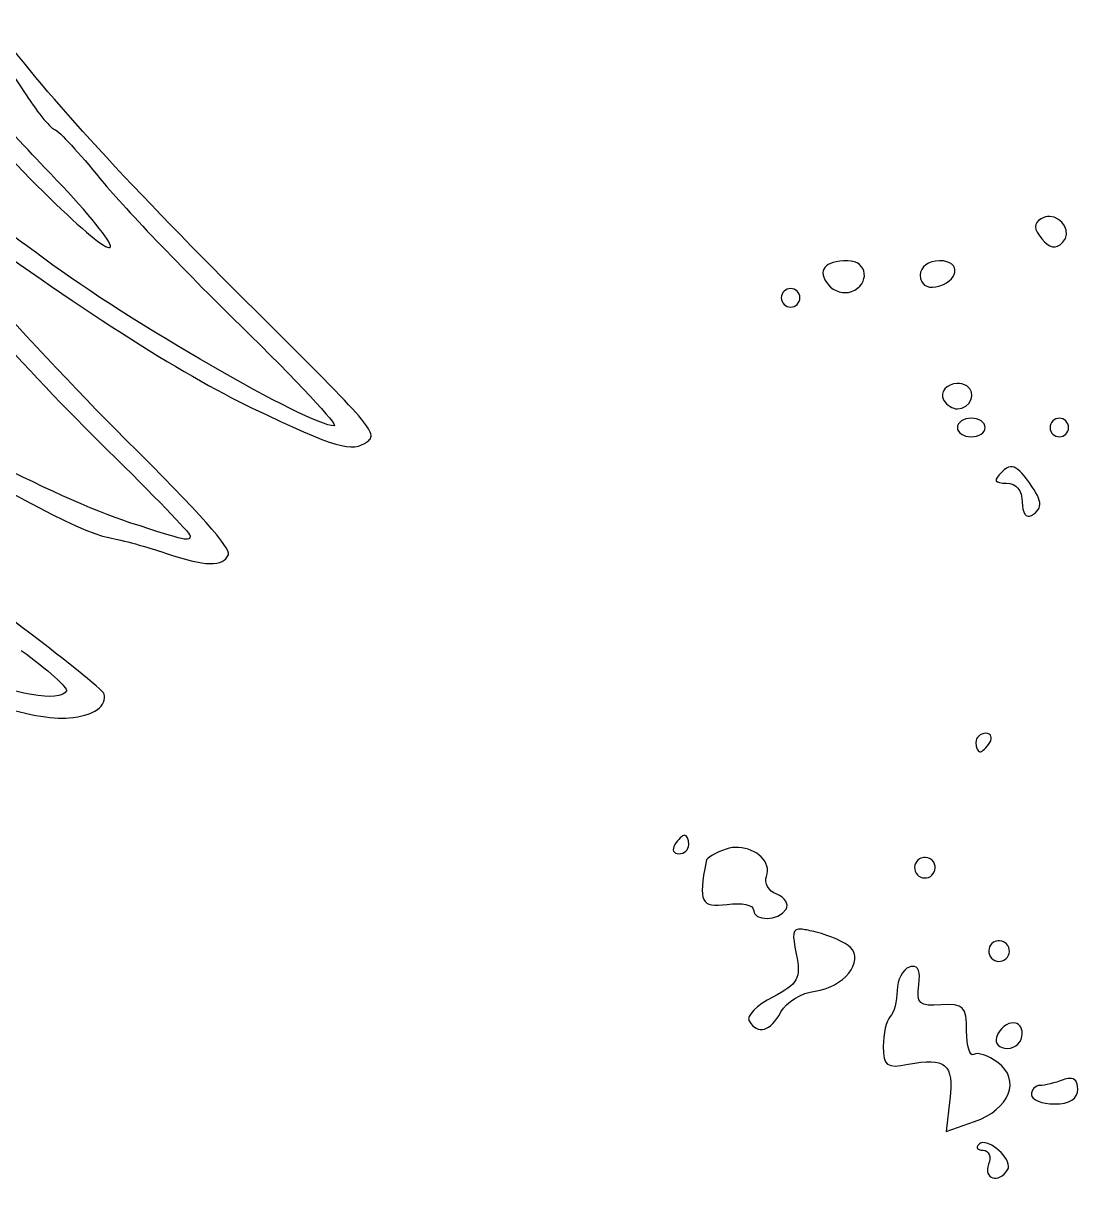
# Model space of a CAD drawing. Extents: x 18 to 597, y 6 to 390.
# Drawn here: x 180.03 to 220.19, y 133.29 to 177.47 of the extents above; entities that cross this region are included whole.
import ezdxf

# ---------------------------------------------------------------- set-up
doc = ezdxf.new("R2010")
doc.units = 0
doc.layers.add('Layer_1', color=7, linetype='CONTINUOUS')

msp = doc.modelspace()

# ---------------------------------------------------------------- linework, layer by layer
at = {"layer": 'Layer_1', "color": 7}
for points in [[(219.120751, 170.112928), (219.120751, 170.112928)], [(211.427991, 168.427864), (211.427991, 168.427864)], [(214.926553, 168.427864), (214.926553, 168.427864)], [(209.252896, 167.369531), (209.252896, 167.369531)], [(215.590216, 163.75797), (215.590216, 163.75797)], [(216.132063, 162.430642), (216.132063, 162.430642)], [(219.483452, 162.430642), (219.483452, 162.430642)], [(217.630265, 160.58407), (217.630265, 160.58407)], [(216.682173, 150.436197), (216.682173, 150.436197)], [(205.216895, 146.555642), (205.216895, 146.555642)], [(207.275134, 146.091519), (207.275134, 146.091519)], [(214.383606, 145.713386), (214.383606, 145.713386)], [(209.687253, 142.974947), (209.687253, 142.974947)], [(217.205828, 142.538386), (217.205828, 142.538386)], [(213.89027, 141.562183), (213.89027, 141.562183)], [(217.744918, 139.413546), (217.744918, 139.413546)], [(219.872608, 137.301287), (219.872608, 137.301287)], [(215.316263, 136.496514), (215.174048, 135.277226), (216.256085, 135.654258)], [(216.564766, 134.852789), (216.564766, 134.852789)]]:
    msp.add_lwpolyline(points, dxfattribs=at)
for points in [[(181.317305, 171.485454), (180.14013, 172.709164), (177.628375, 175.402707), (175.735147, 177.470552)], [(178.258611, 177.225812), (178.780494, 176.658514), (179.587666, 175.600071), (180.052266, 174.873775)], [(188.883838, 166.517352), (184.287485, 171.070235), (180.731736, 174.944612), (179.264578, 176.999261)], [(176.890494, 175.190724), (180.073131, 171.621121), (183.22443, 168.581729), (183.353493, 168.957031)], [(180.052266, 174.873775), (180.516888, 174.147478), (181.043052, 173.497137), (181.221944, 173.428489)], [(181.221944, 173.428489), (181.400862, 173.359841), (182.184063, 172.514476), (182.962132, 171.549947)], [(174.066618, 171.629322), (176.989342, 167.824848), (180.073413, 164.326137), (183.241597, 161.220724)], [(183.919041, 161.639649), (180.081959, 165.45638), (175.018957, 171.202543), (175.271024, 171.454587)], [(183.353493, 168.957031), (183.410981, 169.124168), (182.494482, 170.261722), (181.317305, 171.485454)], [(182.962132, 171.549947), (183.740199, 170.585416), (186.139455, 168.074429), (188.294035, 165.969996)], [(180.859244, 168.482985), (180.061212, 169.079507), (178.673201, 170.082138), (177.774645, 170.710997)], [(219.120751, 170.112928), (219.011861, 170.117145), (218.899006, 170.090308), (218.791124, 170.023633)], [(219.609678, 169.118538), (219.992389, 169.501248), (219.59261, 170.094669), (219.120751, 170.112928)], [(177.39651, 170.090881), (181.937798, 166.747646), (186.08141, 164.092022), (188.723984, 162.831925)], [(218.791124, 170.023633), (218.49496, 169.840612), (218.50197, 169.642475), (218.816479, 169.263507)], [(218.816479, 169.263507), (219.111683, 168.907823), (219.35455, 168.863437), (219.609678, 169.118538)], [(191.868668, 162.140151), (190.961351, 162.12979), (183.970783, 166.157172), (180.859244, 168.482985)], [(211.427991, 168.427864), (210.542717, 168.427864), (210.242554, 168.053567), (210.69267, 167.511192)], [(211.571857, 167.252121), (212.300103, 167.531577), (212.190302, 168.427864), (211.427991, 168.427864)], [(214.926553, 168.427864), (214.493201, 168.427864), (214.191785, 168.200054), (214.191785, 167.872789)], [(214.779931, 167.431817), (215.664979, 167.603465), (215.786287, 168.427864), (214.926553, 168.427864)], [(167.396363, 167.74601), (169.073446, 165.710524), (181.039287, 158.288729), (183.29341, 157.885871)], [(210.69267, 167.511192), (210.8992, 167.262329), (211.294997, 167.145892), (211.571857, 167.252121)], [(214.191785, 167.872789), (214.191785, 167.544283), (214.431838, 167.36431), (214.779931, 167.431817)], [(209.252896, 167.369531), (209.058868, 167.369531), (208.900118, 167.210781), (208.900118, 167.016753)], [(208.900118, 167.016753), (208.900118, 166.822725), (209.058868, 166.663975), (209.252896, 166.663975)], [(209.605674, 167.016753), (209.605674, 167.210781), (209.446924, 167.369531), (209.252896, 167.369531)], [(209.252896, 166.663975), (209.446924, 166.663975), (209.605674, 166.822725), (209.605674, 167.016753)], [(193.14418, 161.548697), (193.549826, 161.845313), (193.264573, 162.17803), (188.883838, 166.517352)], [(188.294035, 165.969996), (190.448638, 163.86559), (192.057325, 162.142408), (191.868668, 162.140151)], [(184.093776, 158.454726), (181.291543, 159.364283), (175.419233, 162.427283), (173.592575, 163.932152)], [(215.590216, 163.75797), (215.217564, 163.743063), (214.892946, 163.428554), (215.088611, 163.111943)], [(215.961186, 163.662057), (215.843711, 163.734658), (215.714433, 163.762937), (215.590216, 163.75797)], [(215.602896, 162.78342), (216.096954, 162.78342), (216.355704, 163.418217), (215.961186, 163.662057)], [(215.088611, 163.111943), (215.20023, 162.931321), (215.431757, 162.78342), (215.602896, 162.78342)], [(188.723984, 162.831925), (191.984119, 161.277346), (192.549097, 161.113576), (193.14418, 161.548697)], [(216.132063, 162.430642), (215.841035, 162.430642), (215.602896, 162.271892), (215.602896, 162.077864)], [(216.66123, 162.077864), (216.66123, 162.271892), (216.423119, 162.430642), (216.132063, 162.430642)], [(219.483452, 162.430642), (219.289424, 162.430642), (219.130674, 162.271892), (219.130674, 162.077864)], [(219.83623, 162.077864), (219.83623, 162.271892), (219.67748, 162.430642), (219.483452, 162.430642)], [(215.602896, 162.077864), (215.602896, 161.883836), (215.841035, 161.725086), (216.132063, 161.725086)], [(216.132063, 161.725086), (216.423119, 161.725086), (216.66123, 161.883836), (216.66123, 162.077864)], [(219.130674, 162.077864), (219.130674, 161.883836), (219.289424, 161.725086), (219.483452, 161.725086)], [(219.483452, 161.725086), (219.67748, 161.725086), (219.83623, 161.883836), (219.83623, 162.077864)], [(187.84259, 157.237643), (187.940829, 157.493667), (186.794795, 158.779104), (183.919041, 161.639649)], [(183.241597, 161.220724), (184.973835, 159.52281), (186.388691, 158.056818), (186.385731, 157.962491)], [(217.630265, 160.58407), (217.523983, 160.57461), (217.417385, 160.506236), (217.294576, 160.383427)], [(218.236049, 160.118844), (217.984186, 160.451866), (217.807402, 160.599838), (217.630265, 160.58407)], [(217.294576, 160.383427), (216.967085, 160.055937), (217.007206, 159.961197), (217.472618, 159.961197)], [(217.472618, 159.961197), (217.842894, 159.961197), (218.072341, 159.683175), (218.072341, 159.234695)], [(218.425118, 158.726475), (218.894736, 159.016713), (218.856346, 159.29865), (218.236049, 160.118844)], [(218.072341, 159.234695), (218.072341, 158.83521), (218.231091, 158.606559), (218.425118, 158.726475)], [(186.385731, 157.962491), (186.378458, 157.723912), (186.282979, 157.744164), (184.093776, 158.454726)], [(183.29341, 157.885871), (183.796497, 157.795955), (184.764243, 157.532125), (185.444254, 157.299379)], [(185.444254, 157.299379), (186.958611, 156.781041), (187.660382, 156.762844), (187.84259, 157.237643)], [(181.678902, 152.05181), (181.113136, 151.136354), (175.283907, 153.297203), (169.008117, 156.748716)], [(183.099936, 151.959204), (183.06049, 152.084976), (181.509619, 153.33149), (179.653737, 154.729063)], [(179.951394, 153.595212), (180.971791, 152.859837), (181.749105, 152.165393), (181.678902, 152.05181)], [(178.71998, 151.589891), (180.099327, 151.151315), (181.107805, 150.963851), (181.77812, 151.022139)], [(181.77812, 151.022139), (182.73627, 151.105471), (183.252875, 151.471623), (183.099936, 151.959204)], [(216.682173, 150.436197), (216.476687, 150.436197), (216.308452, 150.277447), (216.308452, 150.08342)], [(216.837618, 150.08342), (216.957535, 150.277447), (216.887631, 150.436197), (216.682173, 150.436197)], [(216.308452, 150.08342), (216.308452, 149.889392), (216.378353, 149.730642), (216.463894, 149.730642)], [(216.463894, 149.730642), (216.549464, 149.730642), (216.717702, 149.889392), (216.837618, 150.08342)], [(205.216895, 146.555642), (205.131326, 146.555642), (204.96309, 146.396892), (204.843174, 146.202864)], [(205.372341, 146.202864), (205.372341, 146.396892), (205.302437, 146.555642), (205.216895, 146.555642)], [(204.843174, 146.202864), (204.723258, 146.008836), (204.793159, 145.850086), (204.998616, 145.850086)], [(204.998616, 145.850086), (205.204102, 145.850086), (205.372341, 146.008836), (205.372341, 146.202864)], [(206.799987, 146.031987), (206.402618, 145.90589), (206.057531, 145.694249), (206.032695, 145.561802)], [(207.275134, 146.091519), (207.118836, 146.099723), (206.957569, 146.082005), (206.799987, 146.031987)], [(208.329609, 144.987985), (208.537246, 145.529101), (207.95243, 146.055967), (207.275134, 146.091519)], [(206.032695, 145.561802), (205.738761, 143.989655), (205.832357, 143.79861), (206.833061, 143.925243)], [(214.161466, 145.654955), (213.977683, 145.541361), (213.920541, 145.298576), (214.034136, 145.114765)], [(214.383606, 145.713386), (214.307928, 145.716533), (214.230385, 145.697554), (214.161466, 145.654955)], [(214.702209, 145.527625), (214.631214, 145.642489), (214.509739, 145.70814), (214.383606, 145.713386)], [(214.574326, 144.986884), (214.758109, 145.100479), (214.815804, 145.343814), (214.702209, 145.527625)], [(208.725934, 144.310542), (208.411453, 144.43122), (208.232976, 144.736158), (208.329609, 144.987985)], [(214.034136, 145.114765), (214.14773, 144.930982), (214.390543, 144.87329), (214.574326, 144.986884)], [(209.078158, 143.736177), (209.198924, 143.931588), (209.040414, 144.189863), (208.725934, 144.310542)], [(206.833061, 143.925243), (207.387797, 143.99546), (207.841785, 143.901712), (207.841785, 143.716884)], [(207.841785, 143.716884), (207.841785, 143.270211), (208.799436, 143.285214), (209.078158, 143.736177)], [(209.687253, 142.974947), (209.296971, 143.012949), (209.316128, 142.800365), (209.468971, 142.036228)], [(210.224136, 142.864703), (209.992925, 142.921805), (209.817346, 142.962281), (209.687253, 142.974947)], [(211.537683, 142.287581), (211.348029, 142.473227), (210.757028, 142.733075), (210.224136, 142.864703)], [(210.187204, 140.623463), (211.255415, 140.751056), (212.075316, 141.761378), (211.537683, 142.287581)], [(216.983688, 142.479955), (216.799905, 142.366389), (216.742764, 142.123576), (216.856358, 141.939765)], [(217.205828, 142.538386), (217.13015, 142.541533), (217.052607, 142.522554), (216.983688, 142.479955)], [(217.524432, 142.352625), (217.453436, 142.467489), (217.331962, 142.53314), (217.205828, 142.538386)], [(217.396548, 141.811884), (217.580331, 141.925479), (217.638026, 142.168814), (217.524432, 142.352625)], [(209.468971, 142.036228), (209.656085, 141.100634), (209.545151, 140.898111), (208.573799, 140.395812)], [(216.856358, 141.939765), (216.969952, 141.755982), (217.212765, 141.69829), (217.396548, 141.811884)], [(213.779475, 141.536275), (213.521101, 141.449181), (213.309841, 141.049602), (213.309841, 140.647718)], [(213.89027, 141.562183), (213.85659, 141.558725), (213.819703, 141.549833), (213.779475, 141.536275)], [(214.132253, 140.862139), (214.20236, 141.361314), (214.126027, 141.586392), (213.89027, 141.562183)], [(208.887438, 139.829713), (209.088239, 140.204871), (209.673136, 140.56208), (210.187204, 140.623463)], [(213.309841, 140.647718), (213.309841, 140.245805), (213.190771, 139.796363), (213.045257, 139.649467)], [(214.985535, 140.095951), (214.153826, 140.039026), (214.031951, 140.148229), (214.132253, 140.862139)], [(208.573799, 140.395812), (207.964312, 140.080626), (207.559958, 139.670963), (207.674766, 139.485205)], [(215.955674, 139.104865), (215.955674, 140.039275), (215.84287, 140.154653), (214.985535, 140.095951)], [(207.674766, 139.485205), (208.00491, 138.950986), (208.49117, 139.089275), (208.887438, 139.829713)], [(213.045257, 139.649467), (212.899744, 139.502598), (212.780674, 138.993718), (212.780674, 138.518371)], [(217.744918, 139.413546), (217.51119, 139.42396), (217.217134, 139.228628), (217.094483, 138.860675)], [(218.072341, 139.000686), (218.072341, 139.273239), (217.926706, 139.405446), (217.744918, 139.413546)], [(216.224115, 138.213551), (216.076457, 138.12228), (215.955674, 138.52329), (215.955674, 139.104865)], [(217.094483, 138.860675), (217.017662, 138.630269), (217.206209, 138.441753), (217.513408, 138.441753)], [(217.513408, 138.441753), (217.820635, 138.441753), (218.072341, 138.693459), (218.072341, 139.000686)], [(212.780674, 138.518371), (212.780674, 137.770679), (212.908301, 137.678698), (213.728213, 137.835416)], [(217.13803, 137.907075), (216.783023, 138.166691), (216.371774, 138.304822), (216.224115, 138.213551)], [(213.728213, 137.835416), (215.160067, 138.109143), (215.47363, 137.844576), (215.316263, 136.496514)], [(216.256085, 135.654258), (217.598221, 136.122126), (218.039081, 137.248227), (217.13803, 137.907075)], [(218.748681, 137.030642), (218.570514, 137.030642), (218.425118, 136.871892), (218.425118, 136.677864)], [(219.630625, 137.245066), (219.323708, 137.127295), (218.926819, 137.030642), (218.748681, 137.030642)], [(219.872608, 137.301287), (219.803131, 137.298714), (219.722164, 137.280194), (219.630625, 137.245066)], [(220.189007, 136.892288), (220.189007, 137.171265), (220.08104, 137.309012), (219.872608, 137.301287)], [(218.425118, 136.677864), (218.425118, 136.483836), (218.822008, 136.325086), (219.307063, 136.325086)], [(219.307063, 136.325086), (219.881921, 136.325086), (220.189007, 136.522775), (220.189007, 136.892288)], [(216.41759, 134.787746), (216.292904, 134.663088), (216.37095, 134.561197), (216.591224, 134.561197)], [(216.564766, 134.852789), (216.507066, 134.848048), (216.457025, 134.827183), (216.41759, 134.787746)], [(217.518369, 133.815953), (217.726198, 134.152243), (216.968665, 134.88599), (216.564766, 134.852789)], [(216.591224, 134.561197), (216.811527, 134.561197), (216.900263, 134.323087), (216.78856, 134.032031)], [(216.78856, 134.032031), (216.572886, 133.469957), (217.191359, 133.286874), (217.518369, 133.815953)]]:
    msp.add_open_spline(points, degree=3, dxfattribs=at)

doc.saveas('drawing.dxf')
